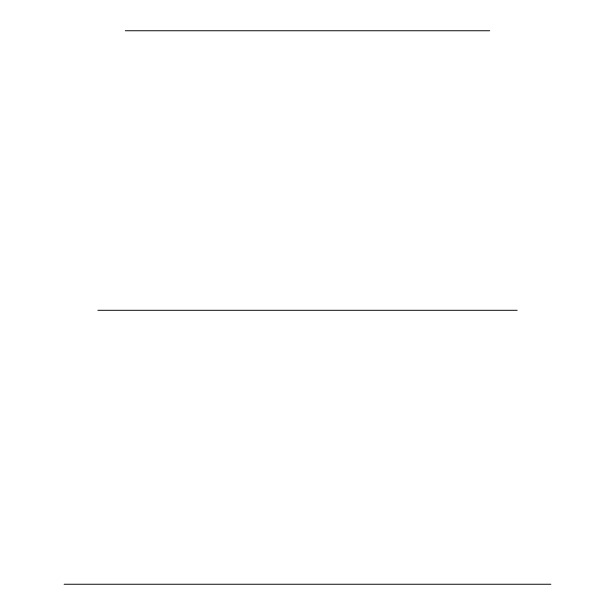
<?xml version="1.0" encoding="UTF-8"?>
<svg xmlns="http://www.w3.org/2000/svg" width="615" height="615" viewBox="0 0 615 615"><rect width="100%" height="100%" fill="white"/><g stroke="black" fill="none" stroke-linecap="round" stroke-linejoin="round"><path stroke-width="0.92" d="M125.299 30.75L489.701 30.75M97.839 310.298L517.161 310.298M64.114 584.25L550.886 584.25"/></g></svg>
